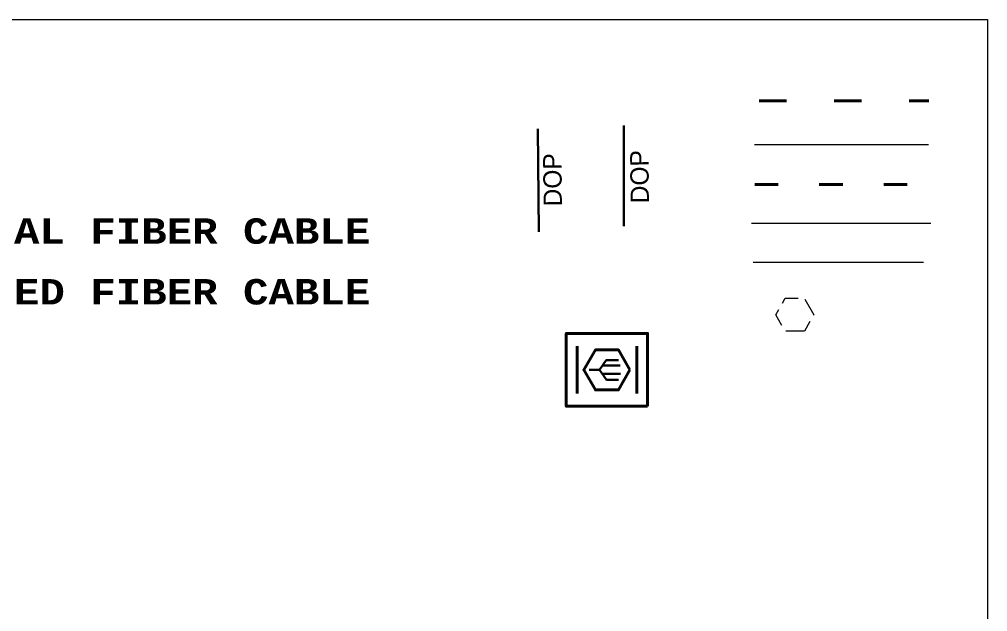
# Model space of a CAD drawing. Header units: feet. Extents: x -16154 to 3860, y -1534289809 to -1534279773.
# Drawn here: x -13115.1 to -12773.4, y -1534285682.1 to -1534285473 of the extents above; entities that cross this region are included whole.
import ezdxf

# ---------------------------------------------------------------- set-up
doc = ezdxf.new("R2010")
doc.units = ezdxf.units.FT
doc.header["$MEASUREMENT"] = 0
for name, pattern in [('DGN Style 1', [5.444975, 0.00906, -5.435915]), ('DGN Style 3', [5.033274, 3.595196, -1.438078]), ('GAdot_OHProp', [20.25, 1.2, -1.05, -1.05, 16.95]), ('GAdot_UGProp', [20.25, 1.2, -1.05, -1.05, 16.95])]:
    doc.linetypes.add(name, pattern=pattern)
for name, color, linetype, lineweight in [('Level 1', 7, 'Continuous', 0), ('Level 18', 7, 'Continuous', 0), ('Level 33', 7, 'Continuous', 0), ('Level 41', 7, 'Continuous', 0), ('Level 63', 7, 'Continuous', 0), ('Level 9', 7, 'Continuous', 0)]:
    doc.layers.add(name, color=color, linetype=linetype, lineweight=lineweight)
doc.styles.add('Style-font000', font='font000.shx')
doc.styles.add('Telco', font='font000.shx', dxfattribs={"height": 9})

# ---------------------------------------------------------------- blocks, each defined once
blk = doc.blocks.new('*U20')
at = {"layer": 'Level 18', "color": 92, "linetype": 'Continuous', "lineweight": 30, "ltscale": 5.755184, "flags": 128}
blk.add_lwpolyline([(-0.61, 25.23), (-0.08, -25.23)], dxfattribs=at)
at = {"layer": 'Level 63', "color": 92, "linetype": 'DGN Style 1', "lineweight": 0, "insert": (2.27, -12.86), "char_height": 9, "attachment_point": 1, "rotation": 90.6047, "line_spacing_factor": 0.6, "style": 'Style-font000', "bg_fill": 3, "box_fill_scale": 1, "bg_fill_color": 178, "bg_fill_transparency": 0}
blk.add_mtext('DOP', dxfattribs=at)
blk = doc.blocks.new('*U21')
at = {"layer": 'Level 18', "color": 92, "linetype": 'Continuous', "lineweight": 30, "ltscale": 5.755184, "flags": 128}
blk.add_lwpolyline([(-0.82, -24.71), (-0.82, 24.71)], dxfattribs=at)
at = {"layer": 'Level 63', "color": 92, "linetype": 'DGN Style 1', "lineweight": 0, "insert": (2.48, -13.52), "char_height": 9, "attachment_point": 1, "rotation": 90.6047, "line_spacing_factor": 0.6, "style": 'Style-font000', "bg_fill": 3, "box_fill_scale": 1, "bg_fill_color": 178, "bg_fill_transparency": 0}
blk.add_mtext('DOP', dxfattribs=at)
blk = doc.blocks.new('MHEX')
at = {"layer": 'Level 33', "color": 20, "linetype": 'DGN Style 3', "lineweight": 13, "flags": 128}
blk.add_lwpolyline([(1.86, -3.22), (-1.86, -3.22), (-3.72, 0), (-1.86, 3.22), (1.86, 3.22), (3.72, 0)], close=True, dxfattribs=at)
blk = doc.blocks.new('PRPFP')
at = {"layer": 'Level 1', "color": 1, "linetype": 'Continuous', "lineweight": 40}
for p, q in [((-0.00721, -0.00578), (-0.00721, 0.00578)), ((0.0073, -0.00578), (0.0073, 0.00578))]:
    blk.add_line(p, q, dxfattribs=at)
at = {"layer": 'Level 1', "color": 1, "linetype": 'Continuous', "lineweight": 30}
for p, q in [((-0.00016, 0.00238), (0.00283, 0.00238)), ((-0.00429, 0.00003), (-0.00184, 0.00003)), ((-0.0011, 0.00106), (0.0032, 0.00106)), ((-0.00113, -0.00094), (0.00327, -0.00094)), ((-0.00007, -0.0024), (0.00282, -0.0024))]:
    blk.add_line(p, q, dxfattribs=at)
at = {"layer": 'Level 1', "color": 1, "linetype": 'Continuous', "lineweight": 40, "flags": 128}
for points in [[(0.0099, -0.00887), (0.0099, 0.00887), (-0.0099, 0.00887), (-0.0099, -0.00887)], [(0.00562, 0), (0.00281, 0.00487), (-0.00281, 0.00487), (-0.00562, 0), (-0.00281, -0.00487), (0.00281, -0.00487)]]:
    blk.add_lwpolyline(points, close=True, dxfattribs=at)
at = {"layer": 'Level 1', "color": 1, "linetype": 'Continuous', "lineweight": 30, "flags": 128}
blk.add_lwpolyline([(-0.00016, 0.00238), (-0.00184, 0.00003), (-0.00007, -0.0024)], dxfattribs=at)

msp = doc.modelspace()

# ---------------------------------------------------------------- linework, layer by layer
at = {"layer": 'Level 33', "color": 20, "linetype": 'Continuous', "lineweight": 13, "ltscale": 7.40147, "flags": 128}
msp.add_lwpolyline([(-12855.66, -1534285517.2), (-12794.32, -1534285517.2)], dxfattribs=at)
at = {"layer": 'Level 33', "color": 20, "linetype": 'Continuous', "lineweight": 13, "ltscale": 6.961779, "flags": 128}
msp.add_lwpolyline([(-12856.77, -1534285544.92), (-12793.45, -1534285544.92)], dxfattribs=at)
at = {"layer": 'Level 41', "color": 20, "linetype": 'GAdot_OHProp', "lineweight": 40, "ltscale": 8.024366, "flags": 128}
msp.add_lwpolyline([(-12854.02, -1534285501.76), (-12794.16, -1534285501.76)], dxfattribs=at)
at = {"layer": 'Level 41', "color": 20, "linetype": 'GAdot_UGProp', "lineweight": 40, "ltscale": 6.888497, "flags": 128}
msp.add_lwpolyline([(-12855.56, -1534285531.26), (-12795.21, -1534285531.26)], dxfattribs=at)
at = {"layer": 'Level 41', "color": 20, "linetype": 'Continuous', "lineweight": 13, "ltscale": 4.842765, "flags": 128}
msp.add_lwpolyline([(-12795.99, -1534285558.79), (-12856.14, -1534285558.79)], dxfattribs=at)

# ---------------------------------------------------------------- block references
at = {"layer": 'Level 1', "color": 1, "linetype": 'Continuous', "lineweight": 40, "xscale": 1449.584440378237, "yscale": 1449.584440378237, "zscale": 1449.584440378237}
msp.add_blockref('PRPFP', (-12907.78, -1534285596.74), dxfattribs=at)
at = {"layer": 'Level 18', "color": 92, "linetype": 'Continuous', "lineweight": 30, "ltscale": 5.755184, "xscale": 0.7190384629014659, "yscale": 0.7190384629014659, "zscale": 0.7190384629014659}
for name, p in [('*U20', (-12931.76, -1534285529.83)), ('*U21', (-12901.2, -1534285528.25))]:
    msp.add_blockref(name, p, dxfattribs=at)
at = {"layer": 'Level 33', "color": 20, "linetype": 'DGN Style 3', "lineweight": 13, "xscale": 1.811969812535032, "yscale": 1.811969812535032, "zscale": 1.811969812535032}
msp.add_blockref('MHEX', (-12841.47, -1534285577.29), dxfattribs=at)

# ---------------------------------------------------------------- next in the draw order: linework, layer by layer
at = {"layer": 'Level 63', "color": 7, "linetype": 'Continuous', "lineweight": 0, "flags": 128}
msp.add_lwpolyline([(-13399.71, -1534285473.02), (-12773.41, -1534285473.02), (-12773.41, -1534285895.42), (-13399.71, -1534285895.42)], close=True, dxfattribs=at)

# ---------------------------------------------------------------- next in the draw order: texts
at = {"layer": 'Level 9', "color": 1, "linetype": 'Continuous', "lineweight": 30, "char_height": 8.964, "attachment_point": 1, "line_spacing_factor": 0.9, "style": 'Telco', "bg_fill": 3, "box_fill_scale": 1, "bg_fill_color": 178, "bg_fill_transparency": 0}
for s, insert in [("\\fCourier New|b1|i0|c00|p54;PROPOSED ___' OF __CT AERIAL FIBER CABLE", (-13350.61, -1534285543.26)), ("\\fCourier New|b1|i0|c00|p54;PROPOSED ___' OF __CT BURIED FIBER CABLE", (-13350.61, -1534285564.69))]:
    msp.add_mtext(s, dxfattribs=dict(at, insert=insert))

doc.saveas('drawing.dxf')
